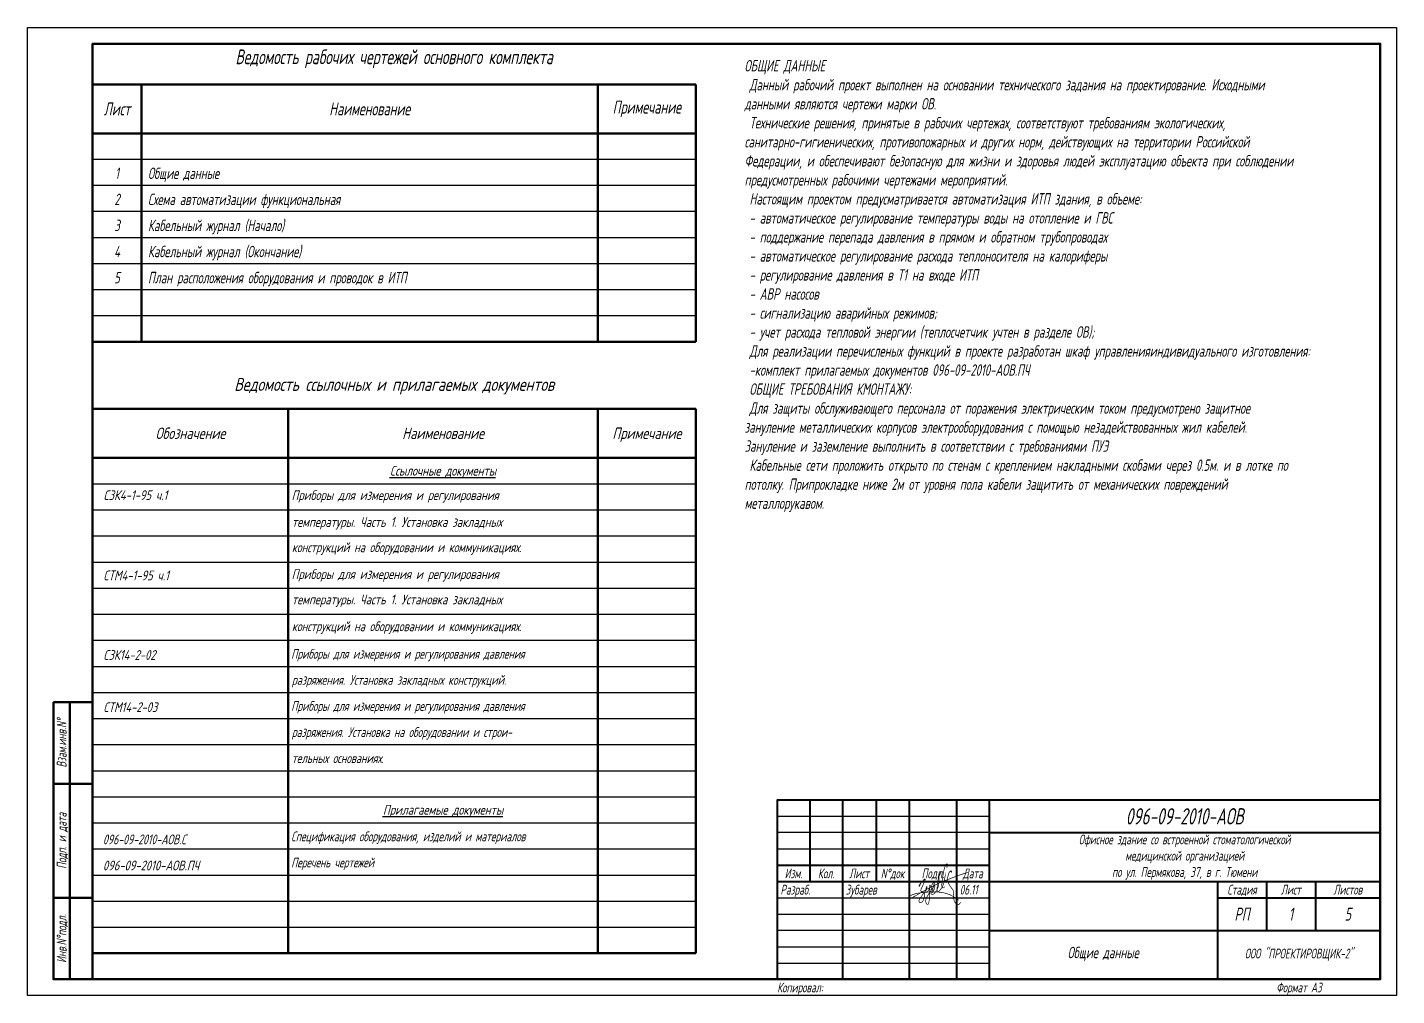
# Model space of a CAD drawing. Extents: x 37 to 1092, y -2983 to -601.
# Drawn here: x 37.2 to 457.2, y -897.8 to -600.8 of the extents above; entities that cross this region are included whole.
import ezdxf
from ezdxf.enums import TextEntityAlignment as Align

# ---------------------------------------------------------------- set-up
doc = ezdxf.new("R2010")
doc.units = 0
for name, color, linetype in [('FORMAT', 134, 'Continuous'), ('TEXT', 4, 'Continuous'), ('WINOSKA', 2, 'Continuous')]:
    doc.layers.add(name, color=color, linetype=linetype)
doc.layers.add('TABLE', color=7, linetype='Continuous', lineweight=50)
doc.styles.add('R2_5', font='romant.shx', dxfattribs={"width": 0.65, "oblique": 12, "height": 2.5})

# ---------------------------------------------------------------- blocks, each defined once
blk = doc.blocks.new('SIGNATURE_ZAM')
for points in [[(21.63, 1.74, 0, 0.3, 0), (21.41, 2, 0.5, 0.4, 0), (20.66, 2.56, 0.4, 0.3, 0), (19.71, 3.18, 0.3, 0.3, 0), (18.93, 3.63, 0.3, 0.3, 0), (17.95, 4.15, 0.3, 0.3, 0), (17.02, 4.52, 0.3, 0.3, 0), (16.01, 4.84, 0.3, 0.3, 0), (14.87, 5.09, 0.3, 0.3, 0), (14.18, 5.17, 0.3, 0.3, 0), (12.97, 5.35, 0.3, 0.3, 0), (12.1, 5.39, 0.3, 0.3, 0), (10.75, 5.42, 0.3, 0.3, 0), (8.45, 5.39, 0.3, 0.3, 0), (7.01, 5.3, 0.3, 0.3, 0), (5.61, 5.15, 0.3, 0.3, 0), (3.99, 4.93, 0.3, 0.3, 0), (3.1, 4.74, 0.3, 0.3, 0), (2.31, 4.53, 0.3, 0.3, 0), (1.18, 4.12, 0.3, 0.3, 0), (0.23, 3.57, 0.3, 0.3, 0), (0, 3.18, 0.3, 0.3, 0), (0.13, 2.88, 0.3, 0.3, 0), (0.47, 2.76, 0.3, 0.3, 0), (1.07, 2.83, 0.3, 0.3, 0), (1.79, 3.23, 0.3, 0.3, 0), (3.21, 4.01, 0.3, 0.3, 0), (4.43, 4.73, 0.3, 0.3, 0), (5.48, 5.38, 0.3, 0.3, 0), (6.5, 5.92, 0.3, 0.3, 0), (7.86, 6.7, 0.3, 0.3, 0), (9.42, 7.51, 0.3, 0.3, 0), (10.27, 7.91, 0.3, 0.3, 0), (11.64, 8.6, 0.3, 0.3, 0), (13.37, 9.45, 0.3, 0.3, 0), (14.97, 10.11, 0.3, 0.3, 0), (16.22, 10.61, 0.3, 0.3, 0), (17.79, 11.23, 0.3, 0.3, 0), (19.55, 11.88, 0.3, 0.3, 0), (21.06, 12.47, 0.3, 0.3, 0), (22.87, 13.11, 0.3, 0.3, 0), (24.2, 13.56, 0.3, 0.3, 0), (25.02, 13.79, 0.3, 0.3, 0), (25.7, 13.91, 0.3, 0.3, 0)], [(4.66, 7.86, 0.5, 0.6, 0), (4.4, 8.12, 0.6, 0.6, 0), (4.64, 8.66, 0.4, 0.3, 0), (5.21, 9.54, 0.3, 0.3, 0), (5.95, 10.37, 0.3, 0.4, 0), (6.39, 10.75, 0.4, 0.4, 0), (6.67, 11.05, 0.4, 0.3, 0), (6.79, 11.12, 0.4, 0.4, 0), (6.92, 11.12, 0.4, 0.4, 0), (6.95, 10.98, 0.4, 0.4, 0), (6.85, 10.68, 0.4, 0.4, 0), (6.7, 10.21, 0.4, 0.3, 0), (6.54, 9.79, 0.3, 0.3, 0), (6.32, 9.15, 0.3, 0.3, 0), (6, 8.4, 0.3, 0.3, 0), (5.75, 7.82, 0.3, 0.3, 0), (5.45, 7.26, 0.3, 0.3, 0), (5.23, 6.81, 0.3, 0.3, 0), (5.09, 6.42, 0.3, 0.3, 0), (5.07, 6.17, 0.3, 0.3, 0), (5.07, 5.92, 0.3, 0.3, 0), (5.21, 5.76, 0.3, 0.3, 0), (5.44, 5.65, 0.3, 0.3, 0), (5.89, 5.46, 0.3, 0.3, 0), (6.36, 5.25, 0.3, 0.3, 0), (6.62, 5.05, 0.3, 0.3, 0), (6.79, 4.69, 0.3, 0.3, 0), (6.81, 4.14, 0.3, 0.3, 0), (6.77, 3.65, 0.3, 0.3, 0), (6.62, 3.01, 0.3, 0.3, 0), (6.35, 2.28, 0.3, 0.3, 0), (6.07, 1.62, 0.3, 0.3, 0), (5.79, 1.2, 0.3, 0.3, 0), (5.33, 0.83, 0.3, 0.3, 0), (5.16, 0.77, 0.3, 0.3, 0), (5.02, 0.75, 0.3, 0.3, 0), (4.82, 0.75, 0.3, 0.3, 0), (4.64, 0.82, 0.3, 0.3, 0), (4.41, 1, 0.3, 0.3, 0), (4.28, 1.23, 0.3, 0.3, 0), (4.23, 1.42, 0.3, 0.3, 0), (4.27, 1.77, 0.3, 0.3, 0), (4.5, 2.24, 0.3, 0.3, 0), (4.76, 2.68, 0.3, 0.3, 0), (5.21, 3.34, 0.3, 0.3, 0), (5.68, 3.99, 0.3, 0.3, 0), (6, 4.41, 0.3, 0.3, 0), (6.32, 4.89, 0.3, 0.3, 0), (6.77, 5.47, 0.3, 0.3, 0), (7.1, 5.87, 0.3, 0.3, 0), (7.35, 6.22, 0.3, 0.3, 0), (7.58, 6.73, 0.3, 0.3, 0), (7.77, 7.25, 0.3, 0.3, 0), (7.83, 7.53, 0.3, 0.3, 0), (7.83, 7.66, 0.3, 0.3, 0), (7.74, 7.78, 0.3, 0.3, 0), (7.64, 7.8, 0.3, 0.3, 0), (7.51, 7.78, 0.3, 0.3, 0), (7.44, 7.68, 0.3, 0.3, 0), (7.44, 7.51, 0.3, 0.3, 0), (7.4, 7.18, 0.3, 0.3, 0), (7.38, 6.87, 0.3, 0.3, 0), (7.36, 6.53, 0.3, 0.3, 0), (7.33, 5.75, 0.3, 0.3, 0), (7.37, 5.41, 0.3, 0.3, 0), (7.44, 5.25, 0.3, 0.3, 0), (7.59, 5.21, 0.3, 0.3, 0), (7.74, 5.27, 0.3, 0.3, 0), (7.87, 5.4, 0.3, 0.3, 0), (8.16, 5.74, 0.3, 0.3, 0), (8.48, 6.21, 0.3, 0.3, 0), (8.73, 6.65, 0.3, 0.3, 0), (8.95, 7.14, 0.3, 0.3, 0), (9.11, 7.57, 0.3, 0.3, 0), (9.2, 7.91, 0.3, 0.3, 0), (9.23, 8.18, 0.3, 0.3, 0), (9.21, 8.38, 0.3, 0.3, 0), (9.08, 8.42, 0.3, 0.3, 0), (8.98, 8.42, 0.3, 0.3, 0), (8.91, 8.36, 0.3, 0.3, 0), (8.91, 8.24, 0.3, 0.3, 0), (8.92, 8.06, 0.3, 0.3, 0), (8.94, 7.78, 0.3, 0.3, 0), (8.98, 6.56, 0.3, 0.3, 0), (8.99, 5.78, 0.3, 0.3, 0), (9, 4.69, 0.3, 0.3, 0), (9.01, 4.06, 0.3, 0.3, 0), (8.97, 3.25, 0.3, 0.3, 0), (8.86, 2.29, 0.3, 0.3, 0), (8.77, 1.79, 0.3, 0.3, 0), (8.69, 1.36, 0.3, 0.3, 0), (8.55, 0.71, 0.3, 0.3, 0), (8.37, 0.26, 0.3, 0.3, 0), (8.28, 0.1, 0.3, 0.3, 0), (8.09, -0.01, 0.3, 0.3, 0), (7.87, 0.01, 0.3, 0.3, 0), (7.66, 0.18, 0.3, 0.3, 0), (7.38, 0.62, 0.3, 0.3, 0), (7.24, 1.14, 0.3, 0.3, 0), (7.22, 1.86, 0.3, 0.3, 0), (7.38, 2.55, 0.3, 0.3, 0), (7.89, 3.52, 0.3, 0.3, 0), (8.44, 4.36, 0.3, 0.3, 0), (8.81, 5, 0.3, 0.3, 0), (9.43, 5.87, 0.3, 0.3, 0), (9.96, 6.64, 0.3, 0.3, 0), (10.39, 7.29, 0.3, 0.3, 0), (10.49, 7.55, 0.3, 0.3, 0), (10.58, 7.8, 0.3, 0.3, 0), (10.65, 8.1, 0.3, 0.3, 0), (10.59, 7.34, 0.3, 0.3, 0), (10.48, 6.87, 0.3, 0.3, 0), (10.27, 6.38, 0.3, 0.3, 0), (10.16, 6.07, 0.3, 0.3, 0), (10.03, 5.77, 0.3, 0.3, 0), (9.9, 5.5, 0.3, 0.3, 0), (9.9, 5.29, 0.3, 0.3, 0), (10.07, 5.16, 0.3, 0.3, 0), (10.29, 5.29, 0.3, 0.3, 0), (10.42, 5.54, 0.3, 0.3, 0), (10.67, 5.99, 0.3, 0.3, 0), (10.81, 6.25, 0.3, 0.3, 0), (11.03, 6.73, 0.3, 0.3, 0), (11.19, 7.24, 0.3, 0.3, 0), (11.22, 7.91, 0.3, 0.3, 0), (11.16, 8.81, 0.3, 0.3, 0), (11.11, 9.12, 0.3, 0.3, 0), (10.88, 9.49, 0.3, 0.3, 0), (10.63, 9.63, 0.3, 0.3, 0), (10.49, 9.63, 0.3, 0.3, 0), (10.33, 9.35, 0.3, 0.3, 0), (10.07, 8.79, 0.3, 0.3, 0), (9.79, 8.02, 0.3, 0.3, 0), (9.7, 7.49, 0.3, 0.3, 0), (9.63, 6.96, 0.3, 0.3, 0), (9.58, 6.45, 0.3, 0.3, 0), (9.51, 5.73, 0.3, 0.3, 0), (9.49, 5.07, 0.3, 0.3, 0), (9.58, 4.7, 0.3, 0.3, 0), (9.84, 4.42, 0.3, 0.3, 0), (10.2, 4.33, 0.3, 0.3, 0), (10.63, 4.5, 0.3, 0.3, 0), (11.03, 4.88, 0.3, 0.3, 0), (11.4, 5.26, 0.3, 0.3, 0), (11.92, 5.96, 0.3, 0.3, 0), (12.24, 6.59, 0.3, 0.3, 0), (12.58, 7.38, 0.3, 0.3, 0), (12.87, 8.46, 0.3, 0.3, 0), (13.01, 9.54, 0.3, 0.3, 0), (13.09, 9.73, 0.3, 0.3, 0), (13.02, 10.8, 0.3, 0.3, 0), (13.02, 11.81, 0.3, 0.3, 0), (13.12, 12.93, 0.3, 0.3, 0), (13.15, 13.75, 0.3, 0.3, 0), (13.32, 14.31, 0.3, 0.3, 0), (13.71, 14.32, 0.3, 0.3, 0), (13.68, 13.74, 0.3, 0.3, 0), (13.37, 12.86, 0.3, 0.3, 0), (12.92, 12.19, 0.3, 0.3, 0), (12.67, 10.92, 0.3, 0.3, 0), (12.47, 9.68, 0.3, 0.3, 0), (12.38, 8.9, 0.3, 0.3, 0), (12.28, 7.9, 0.3, 0.3, 0), (12.21, 7.05, 0.3, 0.3, 0), (12.19, 6.23, 0.3, 0.3, 0), (12.29, 5.82, 0.3, 0.3, 0), (12.49, 5.58, 0.3, 0.3, 0), (12.7, 5.54, 0.3, 0.3, 0), (12.99, 5.65, 0.3, 0.3, 0), (13.35, 6.04, 0.3, 0.3, 0), (13.71, 6.52, 0.3, 0.3, 0), (14.11, 7.07, 0.3, 0.3, 0), (14.64, 8.08, 0.3, 0.3, 0), (15.02, 8.94, 0.3, 0.3, 0), (15.29, 9.8, 0.3, 0.3, 0), (15.52, 11.13, 0.3, 0.3, 0), (15.68, 12.11, 0.3, 0.2, 0), (15.9, 13.28, 0.2, 0, 0), (16.06, 14.19, 0, 0, 0)], [(16.36, 15.4, 0, 0.3, 0), (16.57, 16.45, 0.3, 0.4, 0), (16.7, 17.18, 0.4, 0.5, 0), (16.6, 17.53, 0.5, 0.5, 0), (16.22, 17.58, 0.5, 0.5, 0), (15.99, 17.32, 0.5, 0.3, 0), (15.72, 16.75, 0.3, 0.3, 0), (15.47, 15.94, 0.3, 0.3, 0), (15.19, 14.91, 0.3, 0.3, 0), (14.95, 13.64, 0.3, 0.3, 0), (14.75, 12.57, 0.3, 0.3, 0), (14.58, 11.4, 0.3, 0.3, 0), (14.43, 10.25, 0.3, 0.3, 0), (14.29, 9.09, 0.3, 0.3, 0), (14.25, 8.25, 0.3, 0.3, 0), (14.38, 7.54, 0.3, 0.3, 0), (14.78, 7.19, 0.3, 0.3, 0), (15.16, 7.33, 0.3, 0.2, 0), (15.53, 7.71, 0.2, 0, 0), (15.87, 8.04, 0, 0, 0)], [(18.55, 13.68, 0, 0.5, 0), (18.51, 14.26, 0.5, 0.5, 0), (18.29, 14.58, 0.5, 0.4, 0), (17.89, 14.46, 0.4, 0.3, 0), (17.47, 13.95, 0.3, 0.3, 0), (17.17, 13.15, 0.3, 0.3, 0), (16.92, 12.14, 0.3, 0.3, 0), (16.84, 11.18, 0.3, 0.3, 0), (16.89, 10.26, 0.3, 0.3, 0), (17.07, 9.5, 0.3, 0.3, 0), (17.48, 8.72, 0.3, 0.3, 0), (17.96, 7.88, 0.3, 0.3, 0), (18.46, 7.22, 0.3, 0.3, 0), (18.9, 6.66, 0.3, 0.3, 0), (19.26, 6.05, 0.3, 0.3, 0), (19.41, 5.46, 0.3, 0.3, 0), (19.43, 4.61, 0.3, 0.3, 0), (19.35, 3.71, 0.3, 0.3, 0), (19.4, 2.92, 0.3, 0.3, 0), (19.62, 2.02, 0.3, 0.3, 0), (19.71, 1.49, 0.3, 0.3, 0), (19.83, 1.18, 0.3, 0.3, 0), (20.11, 0.82, 0.3, 0.3, 0), (20.55, 0.24, 0.3, 0.3, 0), (21.1, -0.09, 0.3, 0.3, 0), (21.56, -0.09, 0.3, 0.3, 0), (21.9, 0.11, 0.3, 0.3, 0), (22.11, 0.33, 0.3, 0.3, 0), (22.31, 0.6, 0.3, 0.3, 0), (22.37, 0.82, 0.3, 0.3, 0), (22.32, 0.95, 0, 0, 0)]]:
    blk.add_lwpolyline(points, format="xyseb")

msp = doc.modelspace()

# ---------------------------------------------------------------- linework, layer by layer
at = {"layer": 'FORMAT', "lineweight": 50}
for p, q in [((50.2, -807.82), (50.2, -892.82)), ((57.2, -832.82), (45.2, -832.82)), ((57.2, -867.82), (45.2, -867.82))]:
    msp.add_line(p, q, dxfattribs=at)
at = {"layer": 'FORMAT', "lineweight": 40}
for p, q in [((277.2, -837.82), (277.2, -862.82)), ((287.2, -837.82), (287.2, -892.82)), ((297.51, -837.82), (297.51, -862.82)), ((307.7, -837.82), (307.7, -892.82)), ((322.2, -837.82), (322.2, -892.82)), ((332.2, -837.82), (332.2, -892.82)), ((332.2, -847.82), (452.2, -847.82)), ((267.2, -857.82), (332.2, -857.82)), ((267.2, -862.82), (452.2, -862.82)), ((402.28, -862.82), (402.28, -892.82)), ((417.28, -862.82), (417.28, -877.82)), ((432.28, -862.82), (432.28, -877.82)), ((402.28, -867.82), (452.2, -867.82)), ((332.2, -877.82), (452.2, -877.82))]:
    msp.add_line(p, q, dxfattribs=at)
at = {"layer": 'FORMAT', "lineweight": -3}
for p, q in [((267.2, -842.82), (332.2, -842.82)), ((332.2, -847.82), (267.2, -847.82)), ((267.2, -852.82), (332.2, -852.82)), ((267.2, -867.82), (332.2, -867.82)), ((267.2, -872.82), (332.2, -872.82)), ((332.2, -877.82), (267.2, -877.82)), ((267.2, -882.82), (332.2, -882.82)), ((267.2, -887.82), (332.2, -887.82))]:
    msp.add_line(p, q, dxfattribs=at)
at = {"layer": 'FORMAT'}
msp.add_lwpolyline([(37.2, -600.82), (457.2, -600.82), (457.2, -897.82), (37.2, -897.82)], close=True, dxfattribs=at)
at = {"layer": 'FORMAT', "lineweight": 50}
for points in [[(57.2, -892.82), (57.2, -605.82), (452.2, -605.82), (452.2, -892.82)], [(45.2, -807.82), (57.2, -807.82), (57.2, -892.82), (45.2, -892.82)]]:
    msp.add_lwpolyline(points, close=True, dxfattribs=at)
at = {"layer": 'FORMAT', "lineweight": 40}
msp.add_lwpolyline([(267.2, -892.82), (452.2, -892.82), (452.2, -837.82), (267.2, -837.82)], close=True, dxfattribs=at)
at = {"layer": 'TABLE'}
for p, q in [((242.2, -618.32), (57.2, -618.32)), ((72.2, -618.32), (72.2, -697.32)), ((212.2, -618.32), (212.2, -697.32)), ((242.2, -618.32), (242.2, -697.32)), ((57.2, -633.32), (242.2, -633.32)), ((242.2, -697.32), (57.2, -697.32)), ((57.2, -717.82), (57.2, -884.82)), ((57.2, -717.82), (242.2, -717.82)), ((117.2, -717.82), (117.2, -884.82)), ((212.2, -717.82), (212.2, -884.82)), ((242.2, -717.82), (242.2, -884.82)), ((57.2, -732.82), (242.2, -732.82)), ((57.2, -884.82), (242.2, -884.82))]:
    msp.add_line(p, q, dxfattribs=at)
at = {"layer": 'WINOSKA'}
for p, q in [((242.2, -641.32), (57.2, -641.32)), ((242.2, -649.32), (57.2, -649.32)), ((242.2, -657.32), (57.2, -657.32)), ((242.2, -665.32), (57.2, -665.32)), ((242.2, -673.32), (57.2, -673.32)), ((242.2, -681.32), (57.2, -681.32)), ((242.2, -689.32), (57.2, -689.32)), ((57.2, -740.82), (242.2, -740.82)), ((57.2, -748.82), (242.2, -748.82)), ((57.2, -756.82), (242.2, -756.82)), ((57.2, -764.82), (242.2, -764.82)), ((57.2, -772.82), (242.2, -772.82)), ((57.2, -780.82), (242.2, -780.82)), ((57.2, -788.82), (242.2, -788.82)), ((57.2, -796.82), (242.2, -796.82)), ((57.2, -804.82), (242.2, -804.82)), ((57.2, -812.82), (242.2, -812.82)), ((57.2, -820.82), (242.2, -820.82)), ((57.2, -828.82), (242.2, -828.82)), ((57.2, -836.82), (242.2, -836.82)), ((57.2, -844.82), (242.2, -844.82)), ((57.2, -852.82), (242.2, -852.82)), ((57.2, -860.82), (242.2, -860.82)), ((57.2, -868.82), (242.2, -868.82)), ((57.2, -876.82), (242.2, -876.82))]:
    msp.add_line(p, q, dxfattribs=at)

# ---------------------------------------------------------------- block references
at = {"layer": 'FORMAT', "xscale": 0.7, "yscale": 0.7, "zscale": 0.7}
msp.add_blockref('SIGNATURE_ZAM', (307.7, -869.82), dxfattribs=at)

# ---------------------------------------------------------------- texts
at = {"layer": 'FORMAT', "style": 'R2_5', "oblique": 12, "width": 0.65}
for s, p in [('Изм.', (272.2, -861.82)), ('Кол.', (282.2, -861.82)), ('Лист', (292.35, -861.82)), ('N%%dдок', (302.6, -861.82)), ('Подп.', (314.95, -861.82)), ('Дата', (327.2, -861.82))]:
    msp.add_text(s, height=3, dxfattribs=at).set_placement(p, align=Align.CENTER)
msp.add_text('Разраб.', height=3, dxfattribs=at).set_placement((268.2, -866.82))
for s, height, p in [('Стадия', 3, (409.78, -865.32)), ('Лист', 3, (424.78, -865.32)), ('Листов', 3, (442.24, -865.32)), ('РП', 4, (409.78, -872.82)), ('Формат А3', 3, (427.24, -895.32))]:
    msp.add_text(s, height=height, dxfattribs=at).set_placement(p, align=Align.MIDDLE_CENTER)
msp.add_text('Копировал:', height=3, dxfattribs=at).set_placement((267.2, -895.32), align=Align.MIDDLE_LEFT)
at = {"layer": 'FORMAT', "insert": (427.24, -885.32), "char_height": 3, "width": 48.2605, "attachment_point": 5, "line_spacing_factor": 0.8, "style": 'R2_5'}
msp.add_mtext('ООО "ПРОЕКТИРОВЩИК-2"', dxfattribs=at)
at = {"layer": 'TEXT', "style": 'R2_5'}
for s, height, oblique, width, p in [('Ведомость ссылочных и прилагаемых документов', 4, 15, 0.75, (149.7, -710.32)), ('Обозначение', 3.5, 15, 0.75, (87.2, -725.32)), ('Наименование', 3.5, 15, 0.75, (164.7, -725.32)), ('Примечание', 3.5, 15, 0.75, (227.2, -725.32)), ('%%UСсылочные документы', 3, 15, 0.75, (164.7, -736.82)), ('%%UПрилагаемые документы', 3, 15, 0.75, (164.7, -840.82)), ('1', 4, 12, 0.65, (424.78, -872.82)), ('5', 4, 12, 0.65, (442.24, -872.82))]:
    msp.add_text(s, height=height, dxfattribs=dict(at, oblique=oblique, width=width)).set_placement(p, align=Align.MIDDLE_CENTER)
for s, oblique, width, p in [('СЗК4-1-95 ч.1 ', 15, 0.75, (60.56, -745.8)), ('Приборы для измерения и регулирования ', 15, 0.75, (118.24, -745.8)), ('температуры. Часть 1. Установка закладных ', 15, 0.75, (118.33, -754.03)), ('конструкций на оборудовании и коммуникациях.', 15, 0.72, (118.33, -761.8)), ('СТМ4-1-95 ч.1 ', 15, 0.75, (60.52, -770.42)), ('Приборы для измерения и регулирования ', 15, 0.75, (118.24, -770.03)), ('температуры. Часть 1. Установка закладных ', 15, 0.75, (118.33, -777.8)), ('конструкций на оборудовании и коммуникациях.', 15, 0.72, (118.33, -786.03)), ('СЗК14-2-02', 15, 0.75, (60.52, -794.83)), ('Приборы для измерения и регулирования давления', 15, 0.68, (118.1, -794.48)), ('разряжения. Установка закладных конструкций.', 15, 0.7, (118.3, -802.48)), ('СТМ14-2-03', 15, 0.75, (60.52, -810.83)), ('Приборы для измерения и регулирования давления', 15, 0.68, (118.1, -810.48)), ('разряжения. Установка на оборудовании и строи-', 15, 0.68, (118.3, -818.48)), ('тельных основаниях.', 15, 0.7, (118.3, -826.48)), ('096-09-2010-АОВ.С ', 15, 0.7, (60.36, -851.4)), ('Спецификация оборудования, изделий и материалов', 15, 0.67, (118.1, -850.48)), ('096-09-2010-АОВ.ПЧ', 15, 0.75, (60.36, -859.4)), ('Перечень чертежей', 15, 0.67, (118.1, -858.48)), ('Зубарев', 12, 0.65, (288.2, -866.82)), ('06.11', 12, 0.65, (323.2, -866.82))]:
    msp.add_text(s, height=3, dxfattribs=dict(at, oblique=oblique, width=width)).set_placement(p)
at = {"layer": 'TEXT', "style": 'R2_5', "oblique": 12, "width": 0.65}
for s, p in [('Взам.инв.N%%d', (47.7, -820.32)), ('Подп. и дата', (47.7, -850.32)), ('Инв.N%%dподл.', (47.7, -880.32))]:
    msp.add_text(s, height=3, rotation=90, dxfattribs=at).set_placement(p, align=Align.MIDDLE_CENTER)
at = {"layer": 'TEXT', "style": 'R2_5'}
for s, insert, char_height, width, attachment_point, line_spacing_factor in [('Ведомость рабочих чертежей основного комплекта', (149.7, -613.32), 4.5, 161.75, 8, 1.37), ('Лист', (64.7, -625.82), 4, 92, 5, 1.37), ('Наименование', (142.2, -625.82), 4, 92, 5, 1.37), ('Примечание', (227.2, -625.82), 4, 92, 5, 1.37), ('1', (64.7, -643.82), 3.5, 12, 2, 1.37), ('Общие данные', (74.2, -643.82), 3.5, 137, 1, 1.37), ('2', (64.7, -651.82), 3.5, 12, 2, 1.37), ('Схема автоматизации функциональная', (74.2, -651.82), 3.5, 137, 1, 1.37), ('3', (64.7, -659.82), 3.5, 12, 2, 1.37), ('Кабельный журнал (Начало)', (74.2, -659.82), 3.5, 137, 1, 1.37), ('Кабельный журнал (Окончание)', (74.2, -667.82), 3.5, 137, 1, 1.37), ('4', (64.7, -667.82), 3.5, 12, 2, 1.37), ('5', (64.7, -675.82), 3.5, 12, 2, 1.37), ('План расположения оборудования и проводок в ИТП', (74.2, -675.82), 3.5, 137, 1, 1.37), ('Общие данные', (367.2, -885.07), 3.5, 70, 5, 0.8)]:
    msp.add_mtext(s, dxfattribs=dict(at, insert=insert, char_height=char_height, width=width, attachment_point=attachment_point, line_spacing_factor=line_spacing_factor))
for s, insert, char_height, width, attachment_point in [('ОБЩИЕ ДАННЫЕ\\P Данный рабочий проект выполнен на основании технического задания на проектирование. Исходными данными являются чертежи марки ОВ.\\P Технические решения, принятые в рабочих чертежах, соответствуют требованиям экологических, санитарно-гигиенических, противопожарных и других норм, действующих на территории Российской Федерации, и обеспечивают безопасную для жизни и здоровья людей эксплуатацию объекта при соблюдении предусмотренных рабочими чертежами мероприятий.\\P Настоящим проектом предусматривается автоматизация ИТП здания, в объеме:\\P - автоматическое регулирование температуры воды на отопление и ГВС \\P - поддержание перепада давления в прямом и обратном трубопроводах\\P - автоматическое регулирование расхода теплоносителя на калориферы\\P - регулирование давления в Т1 на входе ИТП\\P - АВР насосов\\P - сигнализацию аварийных режимов;\\P - учет расхода тепловой энергии (теплосчетчик учтен в разделе ОВ);\\P Для реализации перечисленых функций в проекте разработан шкаф управленияиндивидуального изготовления:\\P -комплект прилагаемых документов 096-09-2010-АОВ.ПЧ \\P ОБЩИЕ ТРЕБОВАНИЯ КМОНТАЖУ: \\P Для защиты обслуживающего персонала от поражения электрическим током предусмотрено защитное зануление металлических корпусов электрооборудования с помощью незадействованных жил кабелей. Зануление и заземление выполнить в соответствии с требованиями ПУЭ\\P Кабельные сети проложить открыто по стенам с креплением накладными скобами через 0.5м. и в лотке по потолку. Припрокладке ниже 2м от уровня пола кабели защитить от механических повреждений металлорукавом.', (257.2, -610.82), 3.5, 185, 1), ('096-09-2010-АОВ', (392.2, -842.82), 5, 119.8, 5), ('Офисное здание со встроенной стоматологической\\Pмедицинской организацией \\Pпо ул. Пермякова, 37, в г. Тюмени', (392.2, -855.32), 3, 119.8, 5)]:
    msp.add_mtext(s, dxfattribs=dict(at, insert=insert, char_height=char_height, width=width, attachment_point=attachment_point))

doc.saveas('drawing.dxf')
